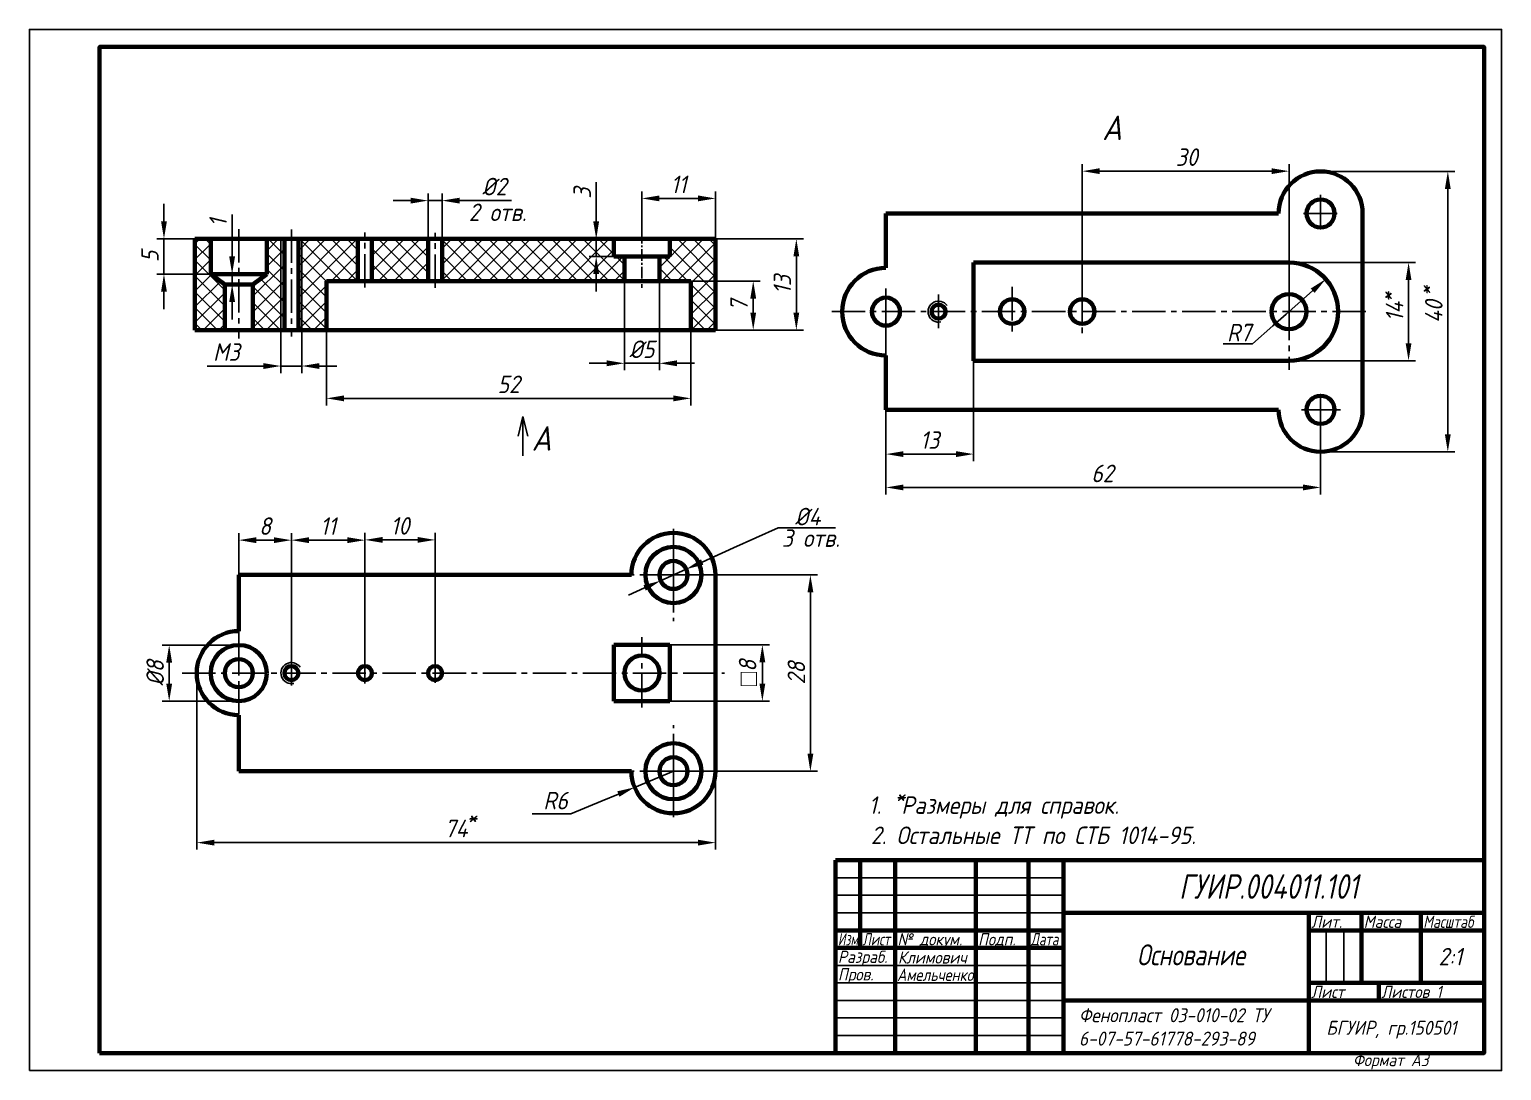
# Model space of a CAD drawing. Header units: millimetres. Extents: x -438 to 420, y -9 to 304.
# Drawn here: x 0 to 420, y 0 to 297 of the extents above; entities that cross this region are included whole.
import ezdxf
from ezdxf.enums import TextEntityAlignment as Align

# ---------------------------------------------------------------- set-up
doc = ezdxf.new("R2010")
doc.units = ezdxf.units.MM
doc.header["$LTSCALE"] = 0.5
doc.linetypes.add('CENTER2', pattern=[28.575, 19.05, -3.175, 3.175, -3.175])
doc.linetypes.add('осевая2', pattern=[28.575, 19.05, -3.175, 3.175, -3.175])
doc.layers.get('0').update_dxf_attribs({"lineweight": 60})
doc.layers.get('Defpoints').update_dxf_attribs({"color": 5})
doc.styles.get("Standard").update_dxf_attribs({"font": 'isocpeui.ttf', "width": 0.9})
doc.dimstyles.new('Standard 2', dxfattribs={"dimtxt": 5, "dimasz": 5, "dimexe": 2, "dimexo": 0, "dimgap": 1.5, "dimtad": 1, "dimdec": 0, "dimlfac": 0.5, "dimzin": 0, "dimtxsty": 'Standard', "dimcen": 5, "dimadec": 0, "dimazin": 0, "dimtfac": 1, "dimtdec": 0, "dimtofl": 0, "dimtmove": 0, "dimatfit": 3, "dimldrblk": 'DOTSMALL', "dimfxl": 1, "dimtolj": 1, "dimtzin": 0, "dimarcsym": 0})

# ---------------------------------------------------------------- blocks, each defined once
blk = doc.blocks.new('*D67')
at = {"color": 0, "lineweight": -2, "transparency": 16777216}
for p, q in [((194.73, 237.23), (220.8, 237.23)), ((218.8, 232.23), (218.8, 216.23)), ((195.73, 211.23), (220.8, 211.23))]:
    blk.add_line(p, q, dxfattribs=at)
at = {"color": 0, "lineweight": -3, "transparency": 16777216}
for points in [[(217.96, 232.23), (219.63, 232.23), (218.8, 237.23)], [(217.96, 216.23), (219.63, 216.23), (218.8, 211.23)]]:
    blk.add_solid(points, dxfattribs=at)
at = {"layer": 'Defpoints', "color": 0, "lineweight": -3, "transparency": 16777216}
for p in [(194.73, 237.23), (195.73, 211.23), (218.8, 211.23)]:
    blk.add_point(p, dxfattribs=at)
at = {"color": 0, "lineweight": -3, "transparency": 16777216, "insert": (214.8, 224.23), "char_height": 5, "attachment_point": 5, "rotation": 90}
blk.add_mtext('\\A1;13', dxfattribs=at)
blk = doc.blocks.new('_DotSmall')
at = {"color": 0, "linetype": 'ByBlock', "const_width": 0.5}
blk.add_lwpolyline([(-0.0625, 0, 1), (0.0625, 0, 1)], format="xyb", close=True, dxfattribs=at)
blk = doc.blocks.new('*D70')
at = {"color": 0, "lineweight": -2, "transparency": 16777216}
for p, q in [((174.73, 237.23), (174.73, 250.8)), ((190.73, 248.8), (179.73, 248.8)), ((195.73, 237.23), (195.73, 250.8))]:
    blk.add_line(p, q, dxfattribs=at)
at = {"color": 0, "lineweight": -3, "transparency": 16777216}
for points in [[(179.73, 249.64), (179.73, 247.97), (174.73, 248.8)], [(190.73, 249.64), (190.73, 247.97), (195.73, 248.8)]]:
    blk.add_solid(points, dxfattribs=at)
at = {"layer": 'Defpoints', "color": 0, "lineweight": -3, "transparency": 16777216}
for p in [(174.73, 248.8), (174.73, 237.23), (195.73, 237.23)]:
    blk.add_point(p, dxfattribs=at)
at = {"color": 0, "lineweight": -3, "transparency": 16777216, "insert": (185.23, 252.8), "char_height": 5, "attachment_point": 5}
blk.add_mtext('\\A1;11', dxfattribs=at)
blk = doc.blocks.new('*D71')
at = {"color": 0, "lineweight": -2, "transparency": 16777216}
for p, q in [((188.73, 225.23), (208.5, 225.23)), ((206.5, 220.23), (206.5, 216.23)), ((188.73, 211.23), (208.5, 211.23))]:
    blk.add_line(p, q, dxfattribs=at)
at = {"color": 0, "lineweight": -3, "transparency": 16777216}
for points in [[(205.67, 220.23), (207.33, 220.23), (206.5, 225.23)], [(205.67, 216.23), (207.33, 216.23), (206.5, 211.23)]]:
    blk.add_solid(points, dxfattribs=at)
at = {"layer": 'Defpoints', "color": 0, "lineweight": -3, "transparency": 16777216}
for p in [(188.73, 225.23), (188.73, 211.23), (206.5, 211.23)]:
    blk.add_point(p, dxfattribs=at)
at = {"color": 0, "lineweight": -3, "transparency": 16777216, "insert": (202.47, 218.23), "char_height": 5, "attachment_point": 5, "rotation": 90}
blk.add_mtext('\\A1;7', dxfattribs=at)
blk = doc.blocks.new('*D72')
at = {"color": 0, "lineweight": -2, "transparency": 16777216}
for p, q in [((38.38, 242.23), (38.38, 247.23)), ((51.73, 237.23), (36.38, 237.23)), ((38.38, 237.23), (38.38, 227.23)), ((51.73, 227.23), (36.38, 227.23)), ((38.38, 222.23), (38.38, 217.23))]:
    blk.add_line(p, q, dxfattribs=at)
at = {"color": 0, "lineweight": -3, "transparency": 16777216}
for points in [[(37.55, 242.23), (39.21, 242.23), (38.38, 237.23)], [(37.55, 222.23), (39.21, 222.23), (38.38, 227.23)]]:
    blk.add_solid(points, dxfattribs=at)
at = {"layer": 'Defpoints', "color": 0, "lineweight": -3, "transparency": 16777216}
for p in [(51.73, 237.23), (38.38, 227.23), (51.73, 227.23)]:
    blk.add_point(p, dxfattribs=at)
at = {"color": 0, "lineweight": -3, "transparency": 16777216, "insert": (34.38, 232.23), "char_height": 5, "attachment_point": 5, "rotation": 90}
blk.add_mtext('\\A1;5', dxfattribs=at)
blk = doc.blocks.new('*D73')
at = {"color": 0, "lineweight": -2, "transparency": 16777216}
for p, q in [((108.73, 248.17), (103.73, 248.17)), ((113.73, 237.23), (113.73, 250.17)), ((113.73, 248.17), (117.73, 248.17)), ((117.73, 237.23), (117.73, 250.17)), ((122.73, 248.17), (137.52, 248.17))]:
    blk.add_line(p, q, dxfattribs=at)
at = {"color": 0, "lineweight": -3, "transparency": 16777216}
for points in [[(108.73, 249), (108.73, 247.33), (113.73, 248.17)], [(122.73, 249), (122.73, 247.33), (117.73, 248.17)]]:
    blk.add_solid(points, dxfattribs=at)
at = {"layer": 'Defpoints', "color": 0, "lineweight": -3, "transparency": 16777216}
for p in [(117.73, 248.17), (113.73, 237.23), (117.73, 237.23)]:
    blk.add_point(p, dxfattribs=at)
at = {"color": 0, "lineweight": -3, "transparency": 16777216, "insert": (132.63, 252.17), "char_height": 5, "attachment_point": 5}
blk.add_mtext('\\A1;%%C2', dxfattribs=at)
blk = doc.blocks.new('*D74')
at = {"color": 0, "lineweight": -2, "transparency": 16777216}
for p, q in [((169.73, 225.23), (169.73, 199.76)), ((179.73, 225.23), (179.73, 199.76)), ((164.73, 201.76), (159.73, 201.76)), ((169.73, 201.76), (179.73, 201.76)), ((184.73, 201.76), (189.73, 201.76))]:
    blk.add_line(p, q, dxfattribs=at)
at = {"color": 0, "lineweight": -3, "transparency": 16777216}
for points in [[(164.73, 202.6), (164.73, 200.93), (169.73, 201.76)], [(184.73, 202.6), (184.73, 200.93), (179.73, 201.76)]]:
    blk.add_solid(points, dxfattribs=at)
at = {"layer": 'Defpoints', "color": 0, "lineweight": -3, "transparency": 16777216}
for p in [(169.73, 225.23), (179.73, 225.23), (179.73, 201.76)]:
    blk.add_point(p, dxfattribs=at)
at = {"color": 0, "lineweight": -3, "transparency": 16777216, "insert": (174.73, 205.76), "char_height": 5, "attachment_point": 5}
blk.add_mtext('\\A1;%%C5', dxfattribs=at)
blk = doc.blocks.new('*D76')
at = {"color": 0, "lineweight": -2, "transparency": 16777216}
for p, q in [((95.73, 115.38), (95.73, 153.38)), ((100.73, 151.38), (110.73, 151.38)), ((115.73, 115.38), (115.73, 153.38))]:
    blk.add_line(p, q, dxfattribs=at)
at = {"color": 0, "lineweight": -3, "transparency": 16777216}
for points in [[(100.73, 152.22), (100.73, 150.55), (95.73, 151.38)], [(110.73, 152.22), (110.73, 150.55), (115.73, 151.38)]]:
    blk.add_solid(points, dxfattribs=at)
at = {"layer": 'Defpoints', "color": 0, "lineweight": -3, "transparency": 16777216}
for p in [(115.73, 151.38), (95.73, 115.38), (115.73, 115.38)]:
    blk.add_point(p, dxfattribs=at)
at = {"color": 0, "lineweight": -3, "transparency": 16777216, "insert": (105.73, 155.38), "char_height": 5, "attachment_point": 5}
blk.add_mtext('\\A1;10', dxfattribs=at)
blk = doc.blocks.new('*D79')
at = {"color": 0, "lineweight": -2, "transparency": 16777216}
for p, q in [((182.73, 121.42), (211.1, 121.42)), ((209.1, 116.42), (209.1, 110.38)), ((182.73, 105.38), (211.1, 105.38))]:
    blk.add_line(p, q, dxfattribs=at)
at = {"color": 0, "lineweight": -3, "transparency": 16777216}
for points in [[(208.27, 116.42), (209.94, 116.42), (209.1, 121.42)], [(208.27, 110.38), (209.94, 110.38), (209.1, 105.38)]]:
    blk.add_solid(points, dxfattribs=at)
at = {"layer": 'Defpoints', "color": 0, "lineweight": -3, "transparency": 16777216}
for p in [(182.73, 121.42), (182.73, 105.38), (209.1, 105.38)]:
    blk.add_point(p, dxfattribs=at)
at = {"color": 0, "lineweight": -3, "transparency": 16777216, "insert": (204.9, 113.4), "char_height": 5, "attachment_point": 5, "rotation": 90}
blk.add_mtext('\\A1;{\\fArial|b0|i1|c204|p34;\\H1.08333x;□}8', dxfattribs=at)
blk = doc.blocks.new('*D80')
at = {"color": 0, "lineweight": -2, "transparency": 16777216}
for p, q in [((195.73, 141.38), (224.81, 141.38)), ((222.81, 136.38), (222.81, 90.38)), ((195.73, 85.38), (224.81, 85.38))]:
    blk.add_line(p, q, dxfattribs=at)
at = {"color": 0, "lineweight": -3, "transparency": 16777216}
for points in [[(221.98, 136.38), (223.65, 136.38), (222.81, 141.38)], [(221.98, 90.38), (223.65, 90.38), (222.81, 85.38)]]:
    blk.add_solid(points, dxfattribs=at)
at = {"layer": 'Defpoints', "color": 0, "lineweight": -3, "transparency": 16777216}
for p in [(195.73, 141.38), (195.73, 85.38), (222.81, 85.38)]:
    blk.add_point(p, dxfattribs=at)
at = {"color": 0, "lineweight": -3, "transparency": 16777216, "insert": (218.81, 113.38), "char_height": 5, "attachment_point": 5, "rotation": 90}
blk.add_mtext('\\A1;28', dxfattribs=at)
blk = doc.blocks.new('*D81')
at = {"color": 0, "lineweight": -2, "transparency": 16777216}
for p, q in [((200.88, 149.09), (191.94, 145.07)), ((183.73, 136.38), (183.73, 146.38)), ((178.73, 141.38), (188.73, 141.38))]:
    blk.add_line(p, q, dxfattribs=at)
at = {"color": 0, "lineweight": -3, "transparency": 16777216}
blk.add_solid([(191.6, 145.83), (192.28, 144.31), (187.38, 143.02)], dxfattribs=at)
at = {"layer": 'Defpoints', "color": 0, "lineweight": -3, "transparency": 16777216}
for p in [(187.38, 143.02), (180.08, 139.73)]:
    blk.add_point(p, dxfattribs=at)
blk = doc.blocks.new('*D82')
at = {"color": 0, "lineweight": -2, "transparency": 16777216}
for p, q in [((191.94, 145.07), (196.5, 147.12)), ((175.52, 137.68), (170.96, 135.63))]:
    blk.add_line(p, q, dxfattribs=at)
at = {"color": 0, "lineweight": -3, "transparency": 16777216}
for points in [[(191.6, 145.83), (192.28, 144.31), (187.38, 143.02)], [(175.18, 138.44), (175.86, 136.92), (180.08, 139.73)]]:
    blk.add_solid(points, dxfattribs=at)
at = {"layer": 'Defpoints', "color": 0, "lineweight": -3, "transparency": 16777216}
for p in [(187.38, 143.02), (180.08, 139.73), (180.08, 139.73)]:
    blk.add_point(p, dxfattribs=at)
blk = doc.blocks.new('*D83')
at = {"color": 0, "lineweight": -2, "transparency": 16777216}
for p, q in [((59.73, 121.38), (37.87, 121.38)), ((39.87, 116.38), (39.87, 110.38)), ((59.73, 105.38), (37.87, 105.38))]:
    blk.add_line(p, q, dxfattribs=at)
at = {"color": 0, "lineweight": -3, "transparency": 16777216}
for points in [[(39.03, 116.38), (40.7, 116.38), (39.87, 121.38)], [(39.03, 110.38), (40.7, 110.38), (39.87, 105.38)]]:
    blk.add_solid(points, dxfattribs=at)
at = {"layer": 'Defpoints', "color": 0, "lineweight": -3, "transparency": 16777216}
for p in [(59.73, 121.38), (39.87, 105.38), (59.73, 105.38)]:
    blk.add_point(p, dxfattribs=at)
at = {"color": 0, "lineweight": -3, "transparency": 16777216, "insert": (35.87, 113.38), "char_height": 5, "attachment_point": 5, "rotation": 90}
blk.add_mtext('\\A1;%%C8', dxfattribs=at)
blk = doc.blocks.new('*D84')
at = {"color": 0, "lineweight": -2, "transparency": 16777216}
for p, q in [((359.37, 230.5), (395.47, 230.5)), ((393.47, 225.5), (393.47, 207.5)), ((359.37, 202.5), (395.47, 202.5))]:
    blk.add_line(p, q, dxfattribs=at)
at = {"color": 0, "lineweight": -3, "transparency": 16777216}
for points in [[(392.63, 225.5), (394.3, 225.5), (393.47, 230.5)], [(392.63, 207.5), (394.3, 207.5), (393.47, 202.5)]]:
    blk.add_solid(points, dxfattribs=at)
at = {"layer": 'Defpoints', "color": 0, "lineweight": -3, "transparency": 16777216}
for p in [(359.37, 230.5), (359.37, 202.5), (393.47, 202.5)]:
    blk.add_point(p, dxfattribs=at)
at = {"color": 0, "lineweight": -3, "transparency": 16777216, "insert": (389.47, 216.5), "char_height": 5, "attachment_point": 5, "rotation": 90}
blk.add_mtext('\\A1;14', dxfattribs=at)
blk = doc.blocks.new('*D85')
at = {"color": 0, "lineweight": -2, "transparency": 16777216}
for p, q in [((368.37, 256.5), (406.67, 256.5)), ((404.67, 181.5), (404.67, 251.5)), ((368.37, 176.5), (406.67, 176.5))]:
    blk.add_line(p, q, dxfattribs=at)
at = {"color": 0, "lineweight": -3, "transparency": 16777216}
for points in [[(403.83, 251.5), (405.5, 251.5), (404.67, 256.5)], [(403.83, 181.5), (405.5, 181.5), (404.67, 176.5)]]:
    blk.add_solid(points, dxfattribs=at)
at = {"layer": 'Defpoints', "color": 0, "lineweight": -3, "transparency": 16777216}
for p in [(368.37, 256.5), (404.67, 256.5), (368.37, 176.5)]:
    blk.add_point(p, dxfattribs=at)
at = {"color": 0, "lineweight": -3, "transparency": 16777216, "insert": (400.67, 216.5), "char_height": 5, "attachment_point": 5, "rotation": 90}
blk.add_mtext('\\A1;40', dxfattribs=at)
blk = doc.blocks.new('*D87')
at = {"color": 0, "lineweight": -2, "transparency": 16777216}
for p, q in [((244.37, 188.5), (244.37, 164.34)), ((368.37, 188.5), (368.37, 164.34)), ((249.37, 166.34), (363.37, 166.34))]:
    blk.add_line(p, q, dxfattribs=at)
at = {"color": 0, "lineweight": -3, "transparency": 16777216}
for points in [[(249.37, 167.18), (249.37, 165.51), (244.37, 166.34)], [(363.37, 167.18), (363.37, 165.51), (368.37, 166.34)]]:
    blk.add_solid(points, dxfattribs=at)
at = {"layer": 'Defpoints', "color": 0, "lineweight": -3, "transparency": 16777216}
for p in [(244.37, 188.5), (368.37, 188.5), (368.37, 166.34)]:
    blk.add_point(p, dxfattribs=at)
at = {"color": 0, "lineweight": -3, "transparency": 16777216, "insert": (306.13, 170.34), "char_height": 5, "attachment_point": 5}
blk.add_mtext('\\A1;62', dxfattribs=at)
blk = doc.blocks.new('*D91')
at = {"color": 0, "lineweight": -2, "transparency": 16777216}
for p, q in [((57.83, 232.23), (57.83, 244.18)), ((67.73, 227.23), (55.83, 227.23)), ((57.83, 224.23), (57.83, 227.23)), ((63.73, 224.23), (55.83, 224.23)), ((57.83, 219.23), (57.83, 214.23))]:
    blk.add_line(p, q, dxfattribs=at)
at = {"color": 0, "lineweight": -3, "transparency": 16777216}
for points in [[(56.99, 232.23), (58.66, 232.23), (57.83, 227.23)], [(56.99, 219.23), (58.66, 219.23), (57.83, 224.23)]]:
    blk.add_solid(points, dxfattribs=at)
at = {"layer": 'Defpoints', "color": 0, "lineweight": -3, "transparency": 16777216}
for p in [(57.83, 227.23), (67.73, 227.23), (63.73, 224.23)]:
    blk.add_point(p, dxfattribs=at)
at = {"color": 0, "lineweight": -3, "transparency": 16777216, "insert": (53.83, 241.86), "char_height": 5, "attachment_point": 5, "rotation": 90}
blk.add_mtext('\\A1;1', dxfattribs=at)
blk = doc.blocks.new('*D94')
at = {"color": 0, "lineweight": -2, "transparency": 16777216}
for p, q in [((71.73, 211.23), (71.73, 198.98)), ((77.73, 211.23), (77.73, 198.98)), ((66.73, 200.98), (50.67, 200.98)), ((77.73, 200.98), (71.73, 200.98)), ((82.73, 200.98), (87.73, 200.98))]:
    blk.add_line(p, q, dxfattribs=at)
at = {"color": 0, "lineweight": -3, "transparency": 16777216}
for points in [[(66.73, 201.81), (66.73, 200.14), (71.73, 200.98)], [(82.73, 201.81), (82.73, 200.14), (77.73, 200.98)]]:
    blk.add_solid(points, dxfattribs=at)
at = {"layer": 'Defpoints', "color": 0, "lineweight": -3, "transparency": 16777216}
for p in [(71.73, 211.23), (77.73, 211.23), (77.73, 200.98)]:
    blk.add_point(p, dxfattribs=at)
at = {"color": 0, "lineweight": -3, "transparency": 16777216, "insert": (56.2, 204.98), "char_height": 5, "attachment_point": 5}
blk.add_mtext('\\A1;М3', dxfattribs=at)
blk = doc.blocks.new('*D95')
at = {"color": 0, "lineweight": -2, "transparency": 16777216}
for p, q in [((47.73, 113.38), (47.73, 63.02)), ((195.73, 113.38), (195.73, 63.02)), ((52.73, 65.02), (190.73, 65.02))]:
    blk.add_line(p, q, dxfattribs=at)
at = {"color": 0, "lineweight": -3, "transparency": 16777216}
for points in [[(52.73, 65.85), (52.73, 64.19), (47.73, 65.02)], [(190.73, 65.85), (190.73, 64.19), (195.73, 65.02)]]:
    blk.add_solid(points, dxfattribs=at)
at = {"layer": 'Defpoints', "color": 0, "lineweight": -3, "transparency": 16777216}
for p in [(47.73, 113.38), (195.73, 113.38), (195.73, 65.02)]:
    blk.add_point(p, dxfattribs=at)
at = {"color": 0, "lineweight": -3, "transparency": 16777216, "insert": (121.73, 69.05), "char_height": 5, "attachment_point": 5}
blk.add_mtext('\\A1;74', dxfattribs=at)
blk = doc.blocks.new('*D96')
at = {"color": 0, "lineweight": -2, "transparency": 16777216}
for p, q in [((84.73, 211.23), (84.73, 189.76)), ((188.73, 211.23), (188.73, 189.76)), ((89.73, 191.76), (183.73, 191.76))]:
    blk.add_line(p, q, dxfattribs=at)
at = {"color": 0, "lineweight": -3, "transparency": 16777216}
for points in [[(89.73, 192.59), (89.73, 190.92), (84.73, 191.76)], [(183.73, 192.59), (183.73, 190.92), (188.73, 191.76)]]:
    blk.add_solid(points, dxfattribs=at)
at = {"layer": 'Defpoints', "color": 0, "lineweight": -3, "transparency": 16777216}
for p in [(84.73, 211.23), (188.73, 211.23), (188.73, 191.76)]:
    blk.add_point(p, dxfattribs=at)
at = {"color": 0, "lineweight": -3, "transparency": 16777216, "insert": (136.73, 195.76), "char_height": 5, "attachment_point": 5}
blk.add_mtext('\\A1;52', dxfattribs=at)
blk = doc.blocks.new('*D97')
at = {"color": 0, "lineweight": -2, "transparency": 16777216}
for p, q in [((183.73, 80.38), (183.73, 90.38)), ((178.73, 85.38), (188.73, 85.38)), ((163.4, 76.96), (168.02, 78.88))]:
    blk.add_line(p, q, dxfattribs=at)
at = {"color": 0, "lineweight": -3, "transparency": 16777216}
blk.add_solid([(167.7, 79.65), (168.34, 78.11), (172.64, 80.79)], dxfattribs=at)
at = {"layer": 'Defpoints', "color": 0, "lineweight": -3, "transparency": 16777216}
for p in [(183.73, 85.38), (172.64, 80.79)]:
    blk.add_point(p, dxfattribs=at)
blk = doc.blocks.new('*D98')
at = {"color": 0, "lineweight": -2, "transparency": 16777216}
for p, q in [((161.7, 242.23), (161.7, 253.42)), ((166.73, 237.23), (159.7, 237.23)), ((161.7, 232.23), (161.7, 237.23)), ((166.73, 232.23), (159.7, 232.23)), ((161.7, 227.23), (161.7, 222.23))]:
    blk.add_line(p, q, dxfattribs=at)
at = {"color": 0, "lineweight": -3, "transparency": 16777216}
for points in [[(160.86, 242.23), (162.53, 242.23), (161.7, 237.23)], [(160.86, 227.23), (162.53, 227.23), (161.7, 232.23)]]:
    blk.add_solid(points, dxfattribs=at)
at = {"layer": 'Defpoints', "color": 0, "lineweight": -3, "transparency": 16777216}
for p in [(161.7, 237.23), (166.73, 237.23), (166.73, 232.23)]:
    blk.add_point(p, dxfattribs=at)
at = {"color": 0, "lineweight": -3, "transparency": 16777216, "insert": (157.7, 250.32), "char_height": 5, "attachment_point": 5, "rotation": 90}
blk.add_mtext('\\A1;3', dxfattribs=at)
blk = doc.blocks.new('*D101')
at = {"color": 0, "lineweight": -2, "transparency": 16777216}
blk.add_line((358.57, 215.79), (366.1, 222.46), dxfattribs=at)
at = {"color": 0, "lineweight": -3, "transparency": 16777216}
blk.add_solid([(365.55, 223.09), (366.66, 221.84), (369.85, 225.78)], dxfattribs=at)
at = {"layer": 'Defpoints', "color": 0, "lineweight": -3, "transparency": 16777216}
for p in [(369.85, 225.78), (359.37, 216.5)]:
    blk.add_point(p, dxfattribs=at)
blk = doc.blocks.new('*D102')
at = {"color": 0, "lineweight": -2, "transparency": 16777216}
for p, q in [((59.73, 113.38), (59.73, 153.31)), ((69.73, 151.31), (64.73, 151.31)), ((74.73, 113.38), (74.73, 153.31))]:
    blk.add_line(p, q, dxfattribs=at)
at = {"color": 0, "lineweight": -3, "transparency": 16777216}
for points in [[(64.73, 152.14), (64.73, 150.47), (59.73, 151.31)], [(69.73, 152.14), (69.73, 150.47), (74.73, 151.31)]]:
    blk.add_solid(points, dxfattribs=at)
at = {"layer": 'Defpoints', "color": 0, "lineweight": -3, "transparency": 16777216}
for p in [(59.73, 151.31), (59.73, 113.38), (74.73, 113.38)]:
    blk.add_point(p, dxfattribs=at)
at = {"color": 0, "lineweight": -3, "transparency": 16777216, "insert": (67.23, 155.31), "char_height": 5, "attachment_point": 5}
blk.add_mtext('\\A1;8', dxfattribs=at)
blk = doc.blocks.new('*D103')
at = {"color": 0, "lineweight": -2, "transparency": 16777216}
for p, q in [((74.73, 113.38), (74.73, 153.31)), ((79.73, 151.31), (90.73, 151.31)), ((95.73, 113.38), (95.73, 153.31))]:
    blk.add_line(p, q, dxfattribs=at)
at = {"color": 0, "lineweight": -3, "transparency": 16777216}
for points in [[(79.73, 152.14), (79.73, 150.47), (74.73, 151.31)], [(90.73, 152.14), (90.73, 150.47), (95.73, 151.31)]]:
    blk.add_solid(points, dxfattribs=at)
at = {"layer": 'Defpoints', "color": 0, "lineweight": -3, "transparency": 16777216}
for p in [(95.73, 151.31), (74.73, 113.38), (95.73, 113.38)]:
    blk.add_point(p, dxfattribs=at)
at = {"color": 0, "lineweight": -3, "transparency": 16777216, "insert": (85.23, 155.31), "char_height": 5, "attachment_point": 5}
blk.add_mtext('\\A1;11', dxfattribs=at)
blk = doc.blocks.new('*D104')
at = {"color": 0, "lineweight": -2, "transparency": 16777216}
for p, q in [((244.37, 216.5), (244.37, 173.86)), ((269.37, 216.5), (269.37, 173.86)), ((249.37, 175.86), (264.37, 175.86))]:
    blk.add_line(p, q, dxfattribs=at)
at = {"color": 0, "lineweight": -3, "transparency": 16777216}
for points in [[(249.37, 176.69), (249.37, 175.02), (244.37, 175.86)], [(264.37, 176.69), (264.37, 175.02), (269.37, 175.86)]]:
    blk.add_solid(points, dxfattribs=at)
at = {"layer": 'Defpoints', "color": 0, "lineweight": -3, "transparency": 16777216}
for p in [(244.37, 216.5), (269.37, 216.5), (269.37, 175.86)]:
    blk.add_point(p, dxfattribs=at)
at = {"color": 0, "lineweight": -3, "transparency": 16777216, "insert": (256.87, 179.86), "char_height": 5, "attachment_point": 5}
blk.add_mtext('\\A1;13', dxfattribs=at)
blk = doc.blocks.new('*D105')
at = {"color": 0, "lineweight": -2, "transparency": 16777216}
for p, q in [((300.37, 216.5), (300.37, 258.57)), ((305.37, 256.57), (354.37, 256.57)), ((359.37, 216.5), (359.37, 258.57))]:
    blk.add_line(p, q, dxfattribs=at)
at = {"color": 0, "lineweight": -3, "transparency": 16777216}
for points in [[(305.37, 257.41), (305.37, 255.74), (300.37, 256.57)], [(354.37, 257.41), (354.37, 255.74), (359.37, 256.57)]]:
    blk.add_solid(points, dxfattribs=at)
at = {"layer": 'Defpoints', "color": 0, "lineweight": -3, "transparency": 16777216}
for p in [(359.37, 256.57), (300.37, 216.5), (359.37, 216.5)]:
    blk.add_point(p, dxfattribs=at)
at = {"color": 0, "lineweight": -3, "transparency": 16777216, "insert": (330.18, 260.57), "char_height": 5, "attachment_point": 5}
blk.add_mtext('\\A1;30', dxfattribs=at)

msp = doc.modelspace()

# ---------------------------------------------------------------- hatches: boundary and pattern name
at = {"lineweight": -3}
h = msp.add_hatch(dxfattribs=at)
h.set_pattern_fill('ANSI37', color=256)
h.paths.add_polyline_path([(51.73, 237.23), (47.23, 237.23), (47.23, 211.23), (55.73, 211.23), (55.73, 224.23), (51.73, 227.23)])
h.paths.add_polyline_path([(71.73, 237.23), (67.73, 237.23), (67.73, 227.23), (63.73, 224.23), (63.73, 211.23), (71.73, 211.23)])
h.paths.add_polyline_path([(72.73, 237.23), (71.73, 237.23), (71.73, 211.23), (72.73, 211.23)])
h.paths.add_polyline_path([(93.73, 237.23), (80.73, 237.23), (77.73, 237.23), (77.73, 211.23), (80.73, 211.23), (84.73, 211.23), (84.73, 225.23), (93.73, 225.23)])
h.paths.add_polyline_path([(77.73, 237.23), (76.73, 237.23), (76.73, 211.23), (77.73, 211.23)])
h.paths.add_polyline_path([(113.73, 237.23), (97.73, 237.23), (97.73, 225.23), (113.73, 225.23)])
h.paths.add_polyline_path([(169.73, 232.23), (166.73, 232.23), (166.73, 237.23), (117.73, 237.23), (117.73, 225.23), (162.13, 225.23), (169.73, 225.23)])
h.paths.add_polyline_path([(195.73, 237.23), (182.73, 237.23), (182.73, 232.23), (179.73, 232.23), (179.73, 225.23), (188.73, 225.23), (188.73, 211.23), (195.73, 211.23)])

# ---------------------------------------------------------------- linework, layer by layer
at = {"color": 7, "linetype": 'CENTER2', "lineweight": -3}
for p, q in [((368.37, 249.83), (368.37, 238.86)), ((59.73, 240.07), (59.73, 208.83)), ((95.73, 223.38), (95.73, 239.08)), ((115.73, 223.3), (115.73, 238.95)), ((359.37, 232.21), (359.37, 199.86)), ((280.37, 223.54), (280.37, 209.77)), ((300.37, 216.5), (300.37, 223.08)), ((300.37, 223.08), (300.37, 209.09)), ((244.37, 222.59), (244.37, 210.4)), ((259.37, 221.35), (259.37, 211.64)), ((259.37, 221.35), (259.37, 211.64)), ((381.28, 216.5), (228.91, 216.5)), ((368.37, 183.16), (368.37, 193.48)), ((183.73, 154.51), (183.73, 128.24)), ((197.96, 141.38), (171.23, 141.38)), ((59.73, 125.38), (59.73, 100.88)), ((174.73, 103.55), (174.73, 123.65)), ((43.59, 113.38), (198.29, 113.38)), ((183.73, 72.24), (183.73, 98.51)), ((197.96, 85.38), (171.23, 85.38))]:
    msp.add_line(p, q, dxfattribs=at)
for p, q in [((356.37, 244.5), (244.37, 244.5)), ((244.37, 244.5), (244.37, 236.49)), ((380.37, 244.5), (380.37, 188.5)), ((72.73, 237.23), (72.73, 211.23)), ((76.73, 237.23), (76.73, 211.23)), ((97.73, 237.23), (93.73, 237.23)), ((113.73, 237.23), (117.73, 237.23)), ((169.73, 232.23), (170.73, 232.23)), ((179.73, 232.23), (178.73, 232.23)), ((97.73, 225.23), (93.73, 225.23)), ((113.73, 225.23), (117.73, 225.23)), ((179.73, 225.23), (178.73, 225.23)), ((71.73, 212.23), (71.73, 212.23)), ((77.73, 212.23), (77.73, 212.23)), ((244.37, 188.5), (244.37, 196.49)), ((356.37, 188.5), (244.37, 188.5)), ((182.73, 121.42), (166.73, 121.42)), ((166.73, 121.42), (166.73, 119.08)), ((365, 45), (365, 40))]:
    msp.add_line(p, q)
at = {"color": 7, "lineweight": 25}
for p, q in [((363.52, 244.5), (373.06, 244.5)), ((362.94, 188.5), (374.07, 188.5)), ((183.73, 141.38), (197.96, 141.38)), ((183.73, 85.38), (197.96, 85.38))]:
    msp.add_line(p, q, dxfattribs=at)
at = {"linetype": 'CENTER2', "lineweight": -3}
msp.add_line((74.73, 239.97), (74.73, 209.37), dxfattribs=at)
at = {"color": 7, "lineweight": 60}
for p, q in [((47.23, 237.23), (72.73, 237.23)), ((47.23, 211.23), (47.23, 237.23)), ((51.73, 227.23), (51.73, 237.23)), ((67.73, 237.23), (67.73, 227.23)), ((71.73, 237.23), (80.73, 237.23)), ((80.73, 237.23), (93.73, 237.23)), ((93.73, 237.23), (93.73, 225.23)), ((97.73, 225.23), (97.73, 237.23)), ((97.73, 237.23), (113.73, 237.23)), ((113.73, 237.23), (113.73, 225.23)), ((117.73, 225.23), (117.73, 237.23)), ((117.73, 237.23), (195.73, 237.23)), ((174.73, 237.23), (166.73, 237.23)), ((174.73, 237.23), (166.73, 237.23)), ((166.73, 237.23), (166.73, 232.23)), ((194.73, 237.23), (174.73, 237.23)), ((182.73, 232.23), (182.73, 237.23)), ((195.73, 211.23), (195.73, 237.23)), ((244.37, 236.49), (244.37, 228.99)), ((93.73, 233.23), (93.73, 225.23)), ((117.73, 225.23), (117.73, 231.52)), ((166.73, 232.23), (182.73, 232.23)), ((170.73, 232.23), (169.73, 232.23)), ((174.73, 232.23), (178.73, 232.23)), ((174.73, 232.23), (174.73, 232.23)), ((174.73, 232.23), (178.73, 232.23)), ((178.73, 232.23), (177.73, 232.23)), ((178.73, 232.23), (179.73, 232.23)), ((67.73, 227.23), (51.73, 227.23)), ((51.73, 227.23), (55.73, 224.23)), ((67.73, 227.23), (63.73, 224.23)), ((269.37, 216.5), (269.37, 230.5)), ((269.37, 230.5), (359.37, 230.5)), ((55.73, 224.23), (55.73, 211.23)), ((63.73, 224.23), (55.73, 224.23)), ((63.73, 211.23), (63.73, 224.23)), ((84.73, 225.23), (89.73, 225.23)), ((93.73, 225.23), (84.73, 225.23)), ((84.73, 211.23), (84.73, 225.23)), ((89.73, 225.23), (93.73, 225.23)), ((97.73, 225.23), (113.73, 225.23)), ((117.73, 225.23), (162.13, 225.23)), ((170.73, 225.23), (158.73, 225.23)), ((179.73, 225.23), (161.91, 225.23)), ((169.73, 225.23), (162.13, 225.23)), ((169.73, 225.23), (170.73, 225.23)), ((179.73, 225.23), (188.73, 225.23)), ((188.73, 225.23), (188.73, 211.23)), ((269.37, 202.5), (269.37, 216.5)), ((47.23, 211.23), (195.73, 211.23)), ((80.73, 211.23), (54.1, 211.23)), ((54.1, 211.23), (61.1, 211.23)), ((63.73, 211.23), (59.73, 211.23)), ((59.73, 211.23), (75.73, 211.23)), ((80.73, 211.23), (87.73, 211.23)), ((244.37, 203.99), (244.37, 196.49)), ((359.37, 202.5), (269.37, 202.5)), ((171.73, 141.38), (59.73, 141.38)), ((59.73, 125.38), (59.73, 141.38)), ((195.73, 85.38), (195.73, 141.38)), ((196.23, 141.38), (196.23, 141.38)), ((196.23, 141.38), (196.23, 141.38)), ((196.23, 141.38), (196.23, 141.38)), ((196.23, 141.38), (196.23, 141.38)), ((196.23, 141.38), (196.23, 141.38)), ((196.23, 141.38), (196.23, 141.38)), ((196.23, 141.38), (196.23, 141.38)), ((196.23, 141.38), (196.23, 141.38)), ((196.23, 141.38), (196.23, 141.38)), ((166.73, 119.08), (166.73, 105.38)), ((182.73, 105.38), (182.73, 121.42)), ((166.73, 105.38), (182.73, 105.38)), ((59.73, 101.38), (59.73, 85.38)), ((171.73, 85.38), (59.73, 85.38)), ((196.23, 85.38), (196.23, 85.38)), ((196.23, 85.38), (196.23, 85.38)), ((196.23, 85.38), (196.23, 85.38)), ((196.23, 85.38), (196.23, 85.38)), ((196.23, 85.38), (196.23, 85.38)), ((196.23, 85.38), (196.23, 85.38)), ((196.23, 85.38), (196.23, 85.38)), ((196.23, 85.38), (196.23, 85.38)), ((196.23, 85.38), (196.23, 85.38))]:
    msp.add_line(p, q, dxfattribs=at)
at = {"color": 7, "lineweight": -3}
for p, q in [((71.73, 237.23), (71.73, 211.23)), ((77.73, 237.23), (77.73, 211.23)), ((244.37, 216.5), (244.37, 223.08)), ((280.37, 216.5), (280.37, 223.54)), ((139.4, 180.94), (140.8, 186.54)), ((140.8, 186.54), (140.8, 175.34)), ((140.8, 186.54), (140.8, 180.94)), ((142.2, 180.94), (140.8, 186.54))]:
    msp.add_line(p, q, dxfattribs=at)
at = {"linetype": 'осевая2', "lineweight": -3, "ltscale": 0.35}
msp.add_line((174.73, 239.29), (174.73, 223.31), dxfattribs=at)
at = {"color": 7}
for p, q in [((169.73, 232.23), (169.73, 225.23)), ((179.73, 232.23), (179.73, 225.23))]:
    msp.add_line(p, q, dxfattribs=at)
at = {"lineweight": -3}
for p, q in [((358.57, 215.79), (354.78, 212.43)), ((354.78, 212.43), (348.98, 207.29)), ((348.98, 207.29), (340.53, 207.29)), ((200.88, 149.09), (213.64, 154.83)), ((213.64, 154.83), (230.01, 154.83)), ((187.38, 143.02), (180.08, 139.73)), ((183.73, 141.38), (183.73, 141.38)), ((172.64, 80.79), (183.73, 85.38)), ((163.4, 76.96), (154.48, 73.27)), ((154.48, 73.27), (143.46, 73.27)), ((230, 55), (295, 55)), ((230, 50), (295, 50)), ((230, 45), (295, 45)), ((370, 25), (370, 40)), ((375, 40), (375, 25)), ((230, 30), (295, 30)), ((230, 25), (295, 25)), ((230, 20), (295, 20)), ((230, 15), (295, 15)), ((230, 10), (295, 10))]:
    msp.add_line(p, q, dxfattribs=at)
at = {"linetype": 'осевая2', "lineweight": -3}
for p, q in [((74.73, 109.81), (74.73, 117.12)), ((95.73, 110.41), (95.73, 116.36)), ((115.73, 110.61), (115.73, 116.12))]:
    msp.add_line(p, q, dxfattribs=at)
at = {"lineweight": 60}
for p, q in [((415, 60), (230, 60)), ((230, 5), (230, 60)), ((237, 60), (237, 35)), ((247, 5), (247, 60)), ((270, 60), (270, 5)), ((285, 5), (285, 60)), ((295, 60), (295, 5)), ((295, 45), (415, 45)), ((365, 5), (365, 45)), ((380, 45), (380, 25)), ((397, 25), (397, 45)), ((230, 40), (295, 40)), ((365, 40), (415, 40)), ((230, 35), (295, 35)), ((365, 25), (415, 25)), ((385, 20), (385, 25)), ((295, 20), (415, 20))]:
    msp.add_line(p, q, dxfattribs=at)
msp.add_lwpolyline([(20, 5), (415, 5), (415, 292), (20, 292)], close=True, dxfattribs=at)
at = {"color": 7, "lineweight": 60}
for centre, radius in [((368.37, 244.5), 4), ((244.37, 216.5), 4), ((259.37, 216.5), 2), ((280.37, 216.5), 3.5), ((300.37, 216.5), 3.5), ((368.37, 188.5), 4), ((183.73, 141.38), 8), ((183.73, 141.38), 4), ((59.73, 113.38), 8), ((59.73, 113.38), 4), ((183.73, 85.38), 8), ((183.73, 85.38), 4)]:
    msp.add_circle(centre, radius, dxfattribs=at)
for centre, radius in [((359.37, 216.5), 5), ((174.73, 113.38), 5), ((74.73, 113.38), 2), ((95.73, 113.38), 2), ((115.73, 113.38), 2)]:
    msp.add_circle(centre, radius)
for centre, radius, start, end in [((368.37, 244.5), 12, 0, 180), ((244.37, 216.49), 12.5, 90, 270), ((359.37, 216.5), 14, 270, 90), ((368.37, 188.5), 12, 180, 0), ((183.73, 141.38), 12, 0, 180), ((59.73, 113.38), 12, 90, 270), ((183.73, 85.38), 12, 180, 0)]:
    msp.add_arc(centre, radius, start, end, dxfattribs=at)
at = {"color": 7, "lineweight": -3}
for centre in [(259.37, 216.5), (74.73, 113.38)]:
    msp.add_arc(centre, 3, 34.7392, 282.8207, dxfattribs=at)
at = {"layer": 'Defpoints'}
msp.add_lwpolyline([(0, 0), (420, 0), (420, 297), (0, 297)], close=True, dxfattribs=at)

# ---------------------------------------------------------------- texts
at = {"color": 7, "lineweight": -3, "width": 0.9}
for s, p in [('A', (306.04, 265.45)), ('А', (143.27, 176.82))]:
    msp.add_text(s, height=7, dxfattribs=at).set_placement(p)
for s, height, width, p in [('1.  Размеры для справок.', 5, 0.9, (239.46, 73.22)), ('ГУИР.004011.101', 7, 0.8, (328, 49)), ('Климович', 3.5, 0.9, (247.8, 30.51)), ('Основание', 6, 0.8, (316, 30)), ('2:1', 5, 0.9, (402, 30)), ('БГУИР, гр.150501', 4, 0.9, (370, 10.2))]:
    msp.add_text(s, height=height, dxfattribs=dict(width=width)).set_placement(p)
at = {"lineweight": -3}
for s, width, p in [('Лит.', 0.9, (365.67, 40.7)), ('Масса', 0.9, (380.67, 40.7)), ('Масштаб', 0.8, (397.67, 40.7)), ('Изм.', 0.7, (230.67, 35.7)), ('Лист', 0.75, (237.67, 35.7)), ('№ докум.', 0.9, (247.67, 35.7)), ('Подп.', 0.9, (270.67, 35.7)), ('Дата', 0.75, (285.67, 35.7)), ('Разраб.', 0.9, (230.67, 30.7)), ('Пров.', 0.9, (230.67, 25.7)), ('Лист', 0.9, (365.67, 20.7)), ('Листов 1', 0.9, (385.67, 20.7)), ('Формат А3', 0.9, (377.6, 1.25))]:
    msp.add_text(s, height=3.5, dxfattribs=dict(at, width=width)).set_placement(p)
at = {"width": 0.820193}
msp.add_text('Амельченко', height=3.5, dxfattribs=at).set_placement((247.53, 25.56), (269.3, 25.56), align=Align.FIT)
at = {"lineweight": -3, "attachment_point": 1}
for s, width, insert, char_height in [('2 отв.', 22.1302, (125.35, 247.33), 5), ('R7', 17.743, (341.68, 213.02), 5), ('%%C4', 23.1598, (218.41, 160.53), 5), ('3 отв.', 24.0046, (214.66, 154.39), 5), ('R6', 19.0041, (146.61, 79.51), 5), ('*', 5, (246.86, 80.86), 5), ('*', 14.4726, (124.71, 74.83), 5), ('2. Остальные ТТ по СТБ 1014-95.', 103.5741, (240.07, 69.61), 5), ('Фенопласт 03-010-02 ТУ 6-07-57-61778-293-89', 72.5263, (299.42, 17.78), 4)]:
    msp.add_mtext_dynamic_manual_height_columns(s, width=width, gutter_width=50, heights=[0], dxfattribs=dict(at, insert=insert, char_height=char_height))
at = {"lineweight": -3, "char_height": 5, "attachment_point": 1, "rotation": 90}
for insert in [(395.69, 220.92), (384.73, 219.14)]:
    msp.add_mtext_dynamic_manual_height_columns('*', width=23.678, gutter_width=50, heights=[0], dxfattribs=dict(at, insert=insert))

# ---------------------------------------------------------------- dimensions: what is measured, and where the dimension line sits
at = {"lineweight": -3}
for base, p1, p2, picture, middle in [((359.36529715, 256.57249336), (300.36529715, 216.49604724), (359.36529715, 216.49604724), '*D105', (330.18097676, 256.57249336)), ((368.37, 166.34), (244.37, 188.5), (368.37, 188.5), '*D87', (306.13, 166.34)), ((195.73, 65.02), (47.73, 113.38), (195.73, 113.38), '*D95', (121.73, 65.02))]:
    dim = msp.add_linear_dim(base=base, p1=p1, p2=p2, dimstyle='Standard 2', dxfattribs=at)
    dim.commit()
    dim.dimension.update_dxf_attribs({"geometry": picture, "text_midpoint": middle, "dimtype": 160})
dim = msp.add_linear_dim(base=(404.67, 256.5), p1=(368.37, 176.5), p2=(368.37, 256.5), angle=90, dimstyle='Standard 2', dxfattribs=at)
dim.commit()
dim.dimension.update_dxf_attribs({"geometry": '*D85', "text_midpoint": (404.67, 216.5), "dimtype": 160})
for base, p1, p2, text, picture, middle in [((117.73, 248.17), (113.73, 237.23), (117.73, 237.23), '%%C2', '*D73', (132.63, 252.17)), ((179.73, 201.76), (169.73, 225.23), (179.73, 225.23), '%%C<>', '*D74', (174.73, 205.76))]:
    dim = msp.add_linear_dim(base=base, p1=p1, p2=p2, text=text, dimstyle='Standard 2', override={"dimtofl": 1}, dxfattribs=at)
    dim.commit()
    dim.dimension.update_dxf_attribs({"geometry": picture, "text_midpoint": middle})
for base, p1, p2, picture, middle in [((161.69528761, 237.22671959), (166.73027368, 232.22671959), (166.73027368, 237.22671959), '*D98', (157.69528761, 250.32217413)), ((38.38, 227.23), (51.73, 237.23), (51.73, 227.23), '*D72', (34.38, 232.23))]:
    dim = msp.add_linear_dim(base=base, p1=p1, p2=p2, angle=90, dimstyle='Standard 2', override={"dimtofl": 1}, dxfattribs=at)
    dim.commit()
    dim.dimension.update_dxf_attribs({"geometry": picture, "text_midpoint": middle})
for base, p1, p2, picture, middle in [((174.73027368, 248.80262433), (195.73027368, 237.22671959), (174.73027368, 237.22671959), '*D70', (185.23027368, 252.80262433)), ((269.36529715, 175.85648074), (244.36529715, 216.49604724), (269.36529715, 216.49604724), '*D104', (256.86529715, 179.85648074)), ((188.73, 191.76), (84.73, 211.23), (188.73, 211.23), '*D96', (136.73, 195.76)), ((59.73027368, 151.30786062), (74.73027368, 113.37574193), (59.73027368, 113.37574193), '*D102', (67.23027368, 155.30786062)), ((95.73027368, 151.30786062), (74.73027368, 113.37574193), (95.73027368, 113.37574193), '*D103', (85.23027368, 155.30786062)), ((115.73, 151.38), (95.73, 115.38), (115.73, 115.38), '*D76', (105.73, 155.38))]:
    dim = msp.add_linear_dim(base=base, p1=p1, p2=p2, dimstyle='Standard 2', dxfattribs=at)
    dim.commit()
    dim.dimension.update_dxf_attribs({"geometry": picture, "text_midpoint": middle})
dim = msp.add_linear_dim(base=(57.8258, 227.2267), p1=(63.7303, 224.2302), p2=(67.7303, 227.2267), angle=90, dimstyle='Standard 2', override={"dimtofl": 1}, dxfattribs=at)
dim.commit()
dim.dimension.update_dxf_attribs({"geometry": '*D91', "text_midpoint": (57.8258, 241.8597), "dimtype": 160})
for base, p1, p2, picture, middle in [((218.8, 211.23), (194.73, 237.23), (195.73, 211.23), '*D67', (214.8, 224.23)), ((393.47, 202.5), (359.37, 230.5), (359.37, 202.5), '*D84', (389.47, 216.5)), ((206.5, 211.23), (188.73, 225.23), (188.73, 211.23), '*D71', (202.47, 218.23)), ((222.81, 85.38), (195.73, 141.38), (195.73, 85.38), '*D80', (218.81, 113.38))]:
    dim = msp.add_linear_dim(base=base, p1=p1, p2=p2, angle=90, dimstyle='Standard 2', dxfattribs=at)
    dim.commit()
    dim.dimension.update_dxf_attribs({"geometry": picture, "text_midpoint": middle})
dim = msp.add_radius_dim(center=(359.37, 216.5), mpoint=(369.85, 225.78), text=' ', dimstyle='Standard 2', dxfattribs=at)
dim.commit()
dim.dimension.update_dxf_attribs({"geometry": '*D101', "text_midpoint": (358.57, 215.79), "dimtype": 164})
dim = msp.add_linear_dim(base=(77.73, 200.98), p1=(71.73, 211.23), p2=(77.73, 211.23), text='М<>', dimstyle='Standard 2', override={"dimtofl": 1}, dxfattribs=at)
dim.commit()
dim.dimension.update_dxf_attribs({"geometry": '*D94', "text_midpoint": (56.2, 200.98), "dimtype": 160})
dim = msp.add_aligned_dim(p1=(187.38, 143.02), p2=(180.08, 139.73), distance=0, text=' ', dimstyle='Standard 2', override={"dimse1": 1, "dimse2": 1}, dxfattribs=at)
dim.commit()
dim.dimension.update_dxf_attribs({"geometry": '*D82', "text_midpoint": (183.73, 141.38)})
dim = msp.add_diameter_dim_2p(p1=(180.08, 139.73), p2=(187.38, 143.02), text=' ', dimstyle='Standard 2', dxfattribs=at)
dim.commit()
dim.dimension.update_dxf_attribs({"geometry": '*D81', "text_midpoint": (200.88, 149.09), "dimtype": 163})
for base, p1, p2, text, picture, middle in [((39.87, 105.38), (59.73, 121.38), (59.73, 105.38), '%%C8', '*D83', (35.87, 113.38)), ((209.1, 105.38), (182.73, 121.42), (182.73, 105.38), '{\\fArial|b0|i1|c204|p34;\\H1.08333x;□}<>', '*D79', (204.9, 113.4))]:
    dim = msp.add_linear_dim(base=base, p1=p1, p2=p2, angle=90, text=text, dimstyle='Standard 2', dxfattribs=at)
    dim.commit()
    dim.dimension.update_dxf_attribs({"geometry": picture, "text_midpoint": middle})
dim = msp.add_radius_dim(center=(183.73, 85.38), mpoint=(172.64, 80.79), text=' ', dimstyle='Standard 2', dxfattribs=at)
dim.commit()
dim.dimension.update_dxf_attribs({"geometry": '*D97', "text_midpoint": (163.4, 76.96)})

doc.saveas('drawing.dxf')
